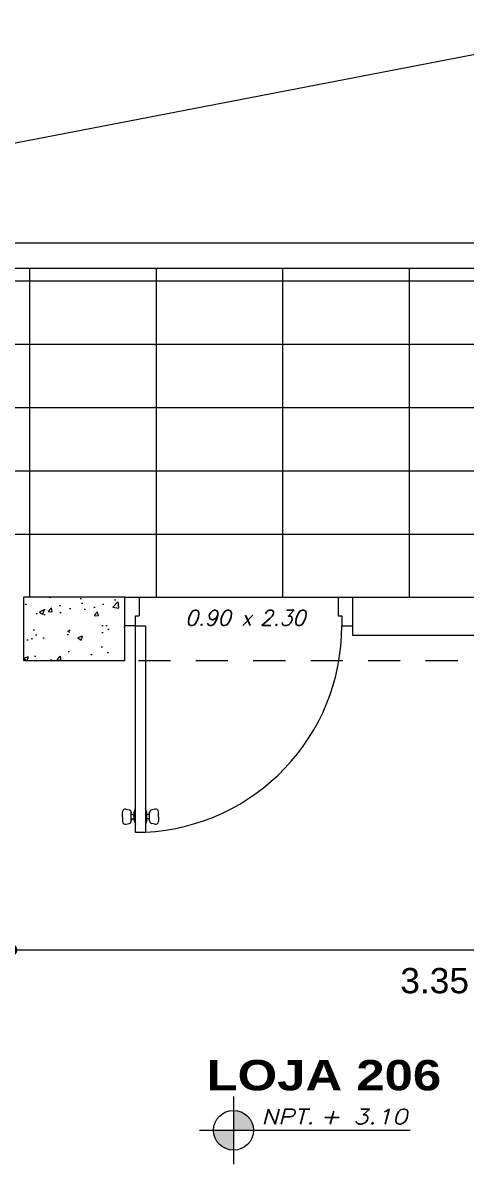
# Model space of a CAD drawing. Header units: millimetres. Extents: x 2178 to 2304, y 1220 to 1359.
# Drawn here: x 2196.041 to 2197.794, y 1285.783 to 1290.29 of the extents above; entities that cross this region are included whole.
import ezdxf
from ezdxf.enums import TextEntityAlignment as Align

# ---------------------------------------------------------------- set-up
doc = ezdxf.new("R2010")
doc.units = ezdxf.units.MM
doc.linetypes.add('HIDDEN', pattern=[9.524999999999999, 6.35, -3.175])
doc.layers.get('0').update_dxf_attribs({"lineweight": 0})
for name, color, linetype, lineweight in [('carpinteria', 12, 'Continuous', 5), ('COTAS', 40, 'Continuous', 20), ('PLUMA 2', 94, 'Continuous', 15), ('PLUMA 7', 10, 'Continuous', 0), ('PROY', 13, 'HIDDEN', 13), ('TEXTO', 5, 'Continuous', 18), ('TEXTOS', 42, 'Continuous', 13)]:
    doc.layers.add(name, color=color, linetype=linetype, lineweight=lineweight)
doc.layers.add('pisos....', color=7, linetype='Continuous', lineweight=5, true_color=0x7c7f7e)
doc.styles.add('ARIAL', font='arial.ttf')
doc.styles.add('ARIAL-N', font='arialbd.ttf')
doc.styles.add('SIMPLEX', font='simplex.shx', dxfattribs={"width": 1.2, "oblique": 15})
doc.dimstyles.new('RPM 50', dxfattribs={"dimtxt": 0.1, "dimasz": 0.05, "dimexe": 0.08849999999999973, "dimexo": 0.1535, "dimgap": 0.07099999999999997, "dimtad": 2, "dimtih": 1, "dimtoh": 1, "dimzin": 4, "dimdsep": 46, "dimtxsty": 'ARIAL', "dimblk": 'DOT', "dimcen": 0.4, "dimdle": 0.25, "dimclrd": 8, "dimclre": 8, "dimclrt": 9, "dimadec": 0, "dimazin": 0, "dimtfac": 1, "dimtix": 1, "dimtmove": 0, "dimatfit": 3, "dimldrblk": 'DOT', "dimfxl": 0.5, "dimfxlon": 1, "dimlwd": 0, "dimlwe": 0, "dimarcsym": 0})

# ---------------------------------------------------------------- blocks, each defined once
blk = doc.blocks.new('N')
at = {"linetype": 'Continuous'}
h = blk.add_hatch(color=256, dxfattribs=at)
h.paths.add_polyline_path([(0, 0.1000000000000085), (0, 0), (0.1000000000000014, 0, 0.4142135623730981)])
h.paths.add_polyline_path([(-0.1000000000000014, 0, 0.4142135623730981), (0, -0.1000000000000085), (0, 0)])
for points in [[(0, 0.1700000000000017), (0, -0.1700000000000017)], [(-0.1700000000000017, 0), (0.8870854846603891, 0)]]:
    blk.add_lwpolyline(points)
blk.add_circle((0, 0), 0.1)
at = {"color": 64, "style": 'SIMPLEX', "oblique": 15, "width": 1.2}
blk.add_text('NPT.', height=0.075, dxfattribs=at).set_placement((0.1397908554024241, 0.03140925992012455))
at = {"color": 64, "style": 'SIMPLEX', "oblique": 15, "width": 1.062312430358449}
blk.add_attdef('NIV', text='', height=0.075, dxfattribs=at).set_placement((0.434891932751043, 0.03140925992012455), (0.8749927967566862, 0.03140925992012455), align=Align.FIT)
blk = doc.blocks.new('puerta de 0.80')
for p, q in [((0, 0.7578726278069325), (0, 0.8078726278070008)), ((0, 0.05787262780700075), (0, 0.8078726278070008)), ((0.1000000000000227, 0.770372627806978), (0.1000000000000227, 0.8078726278070008)), ((0.06500000000005457, 0.7578726278069325), (0.06500000000005457, 0.770372627806978)), ((0.06500000000005457, 0.770372627806978), (0.1000000000000227, 0.770372627806978)), ((0, 0.7578726278069325), (0.06500000000005457, 0.7578726278069325)), ((0.7699992280930701, 0.1257452267906274), (0.753031481821381, 0.1257452267906274)), ((0.7699992280930701, 0.1257452267906274), (0.7869669743646455, 0.1257452267906274)), ((0.1000000000000227, 0.08037262780703713), (0.8250000000000455, 0.08037262780703713)), ((0.1000000000000227, 0.04537262780695528), (0.1000000000000227, 0.08037262780703713)), ((0.743372223558481, 0.1131570363396577), (0.7462233707656196, 0.1025164101029077)), ((0.7820575276252839, 0.09510460055400927), (0.7558826290285197, 0.09510460055400927)), ((0.7558826290285197, 0.09510460055400927), (0.7579409285608563, 0.09510460055400927)), ((0.7820575276252839, 0.08545825626470105), (0.7558826290285197, 0.08545825626470105)), ((0.762940928560738, 0.09010460055401381), (0.762940928560738, 0.08545825626470105)), ((0.7770575276252885, 0.09010460055401381), (0.7770575276252885, 0.08545825626470105)), ((0.7841158271576205, 0.09510460055400927), (0.7820575276252839, 0.09510460055400927)), ((0.7966262326275455, 0.1131570363396577), (0.7937750854204069, 0.1025164101029077)), ((0.8250000000000455, 0.08037262780703713), (0.8250000000000455, 0.04537262780695528)), ((0, 0.007872627806932542), (0, 0.05787262780700075)), ((0, 0.05787262780700075), (0.06500000000005457, 0.05787262780700075)), ((0.06500000000005457, 0.04537262780695528), (0.06500000000005457, 0.05787262780700075)), ((0.1000000000000227, 0.04537262780695528), (0.06500000000005457, 0.04537262780695528)), ((0.8250000000000455, 0.04537262780695528), (0.1000000000000227, 0.04537262780695528)), ((0.1000000000000227, 0.04537262780695528), (0.1000000000000227, 0.007872627806932542)), ((0.7820575276252839, 0.04028699934929136), (0.7558826290285197, 0.04028699934929136)), ((0.762940928560738, 0.0356406550599786), (0.762940928560738, 0.04028699934929136)), ((0.8250000000000455, 0.04537262780695528), (0.7720000000000482, 0.04537262780695528)), ((0.7770575276252885, 0.0356406550599786), (0.7770575276252885, 0.04028699934929136)), ((0.743372223558481, 0.01258821927433473), (0.7462233707656196, 0.02322884551108473)), ((0.7699992280930701, 2.882325134123676e-08), (0.753031481821381, 2.882325134123676e-08)), ((0.7820575276252839, 0.03064065505998315), (0.7558826290285197, 0.03064065505998315)), ((0.7558826290285197, 0.03064065505998315), (0.7579409285608563, 0.03064065505998315)), ((0.7699992280930701, 2.882325134123676e-08), (0.7869669743646455, 2.882325134123676e-08)), ((0.7841158271576205, 0.03064065505998315), (0.7820575276252839, 0.03064065505998315)), ((0.7966262326275455, 0.01258821927433473), (0.7937750854204069, 0.02322884551108473))]:
    blk.add_line(p, q)
at = {"linetype": 'Continuous', "lineweight": 0}
for p, q in [((0.7558826290285197, 0.08545825626470105), (0.7419099796773025, 0.08037262780692345)), ((0.7820575276252839, 0.08545825626470105), (0.796030176976501, 0.08037262780692345)), ((0.7558826290285197, 0.04028699934929136), (0.7419099796773025, 0.04537262780695528)), ((0.7820575276252839, 0.04028699934929136), (0.796030176976501, 0.04537262780695528))]:
    blk.add_line(p, q, dxfattribs=at)
for centre, radius, start, end in [((0.1000000000000227, 0.04537262780695528), 0.725, 2.767078666097358, 90), ((0.753031481821381, 0.1157452267906365), 0.01, 90, 195.0000000000087), ((0.7869669743646455, 0.1157452267906365), 0.01, 344.9999999999912, 90), ((0.7558826290285197, 0.1051046005540002), 0.01, 195.0000000001698, 270), ((0.7579409285607426, 0.09010460055401381), 0.005, 0, 90), ((0.7820575276252839, 0.09010460055401381), 0.005, 90, 180), ((0.7841158271575068, 0.1051046005540002), 0.01, 270, 344.9999999998302), ((0.753031481821381, 0.01000002882324225), 0.01, 164.9999999999913, 270), ((0.7558826290285197, 0.02064065505999224), 0.01, 90, 164.9999999998302), ((0.7579409285607426, 0.0356406550599786), 0.005, 270, 0), ((0.7820575276252839, 0.0356406550599786), 0.005, 180, 270), ((0.7841158271575068, 0.02064065505999224), 0.01, 15.00000000016984, 90), ((0.7869669743646455, 0.01000002882324225), 0.01, 270, 15.00000000000872)]:
    blk.add_arc(centre, radius, start, end)
blk = doc.blocks.new('P')
at = {"style": 'SIMPLEX', "oblique": 15}
blk.add_text('x', height=0.06, dxfattribs=at).set_placement((-0.01697368369676155, 0.0255492955629677))
blk.add_attdef('L', text='', height=0.06, dxfattribs=at).set_placement((-0.057659880294743, 0.02554929556297481), align=Align.RIGHT)
blk.add_attdef('H', (0.05806964743619147, 0.02554929556297481), '', height=0.06, dxfattribs=at)
blk = doc.blocks.new('_DOT')
at = {"color": 0, "linetype": 'ByBlock'}
blk.add_line((-0.5, 0), (-1, 0), dxfattribs=at)
at = {"color": 0, "linetype": 'ByBlock', "const_width": 0.5}
blk.add_lwpolyline([(-0.25, 0, 1), (0.25, 0, 1)], format="xyb", close=True, dxfattribs=at)
blk = doc.blocks.new('*D1273')
at = {"color": 8, "lineweight": 0, "transparency": 16777216}
for p, q in [((2195.994248934216, 1287.129013211598), (2195.994248934216, 1286.540513211598)), ((2195.844248934216, 1286.629013211598), (2195.844248934216, 1286.717513211598)), ((2195.794248934216, 1286.629013211598), (2195.744248934216, 1286.629013211598)), ((2195.844248934216, 1286.629013211598), (2195.994248934216, 1286.629013211598)), ((2196.044248934216, 1286.629013211598), (2196.094248934216, 1286.629013211598))]:
    blk.add_line(p, q, dxfattribs=at)
at = {"layer": 'Defpoints', "color": 0, "transparency": 16777216}
for p in [(2195.994248934216, 1287.621513211598), (2195.844248934216, 1286.620980102066), (2195.994248934216, 1286.629013211598)]:
    blk.add_point(p, dxfattribs=at)
at = {"color": 8, "lineweight": 0, "transparency": 16777216, "xscale": 0.05, "yscale": 0.05, "zscale": 0.05}
blk.add_blockref('_DOT', (2195.844248934216, 1286.629013211598), dxfattribs=at)
at = {"color": 8, "lineweight": 0, "transparency": 16777216, "xscale": 0.05, "yscale": 0.05, "zscale": 0.05, "rotation": 180}
blk.add_blockref('_DOT', (2195.994248934216, 1286.629013211598), dxfattribs=at)
at = {"color": 9, "transparency": 16777216, "insert": (2195.919248934216, 1286.75107051037), "char_height": 0.1, "attachment_point": 5, "style": 'ARIAL'}
blk.add_mtext('.15', dxfattribs=at)
blk = doc.blocks.new('*D1274')
at = {"color": 8, "lineweight": 0, "transparency": 16777216}
for p, q in [((2195.994248934216, 1287.129013211598), (2195.994248934216, 1286.540513211598)), ((2199.344248934216, 1286.629013211598), (2199.344248934216, 1286.717513211598)), ((2196.044248934216, 1286.629013211598), (2199.294248934216, 1286.629013211598))]:
    blk.add_line(p, q, dxfattribs=at)
at = {"layer": 'Defpoints', "color": 0, "transparency": 16777216}
for p in [(2195.994248934216, 1287.621513211598), (2199.344248934216, 1286.629013211598), (2199.344248934216, 1286.629013211598)]:
    blk.add_point(p, dxfattribs=at)
at = {"color": 8, "lineweight": 0, "transparency": 16777216, "xscale": 0.05, "yscale": 0.05, "zscale": 0.05, "rotation": 180}
blk.add_blockref('_DOT', (2195.994248934216, 1286.629013211598), dxfattribs=at)
at = {"color": 8, "lineweight": 0, "transparency": 16777216, "xscale": 0.05, "yscale": 0.05, "zscale": 0.05}
blk.add_blockref('_DOT', (2199.344248934216, 1286.629013211598), dxfattribs=at)
at = {"color": 9, "transparency": 16777216, "insert": (2197.669248934216, 1286.506921806414), "char_height": 0.1, "attachment_point": 5, "style": 'ARIAL'}
blk.add_mtext('3.35', dxfattribs=at)

msp = doc.modelspace()

# ---------------------------------------------------------------- hatches: boundary and pattern name
h = msp.add_hatch()
h.set_pattern_fill('AR-CONC', color=256, scale=0.001)
h.set_pattern_definition([(49.99999999999999, (1027.011031399713, -482.9046719146418), (0.182184668996004, -0.01593908553890309), [0.01905, -0.20955]), (355, (1027.011031399713, -482.9046719146418), (-0.03524342142496934, 0.1910568452390352), [0.01524, -0.16764058417]), (100.4514447, (1027.026213406713, -482.9060001681419), (0.1469412470903533, 0.1751177519121951), [0.01619000879999998, -0.1780902445999998]), (46.18420000000001, (1027.011031399713, -482.8538719146418), (0.2710790408921299, -0.04204232793272715), [0.028575, -0.314325]), (96.63555760999992, (1027.033621299713, -482.8573754146419), (0.237404134051503, 0.2474261245977215), [0.02428502314, -0.26713560816]), (351.1841511700001, (1027.011031399713, -482.8538719146418), (0.237404134064977, 0.2474261245855326), [0.02285996707, -0.25145973192]), (21, (1027.036431399713, -482.8665719146418), (0.1516143912691325, -0.1022651981870876), [0.01905, -0.20955]), (326.0000000000001, (1027.036431399713, -482.8665719146418), (0.06180202834764707, 0.1841879661223193), [0.01524, -0.16764]), (71.45144499999999, (1027.049065932313, -482.8750940145417), (0.2134164192787162, 0.08192276888590524), [0.0161900088, -0.1780899376]), (37.50000000000001, (1027.011031399713, -482.9046719146418), (0.003088603250591816, 0.0845550388731531), [0, -0.165608, 0, -0.17018, 0, -0.168275]), (7.499999999999999, (1027.011031399713, -482.9046719146418), (0.06681966251030574, 0.1001805748181195), [0, -0.09702799999999999, 0, -0.161798, 0, -0.06413500000000001]), (327.5, (1026.954389399713, -482.9046719146418), (0.1355905951668714, -0.005728743992673458), [0, -0.0635, 0, -0.19812, 0, -0.26289]), (317.5, (1026.928989399713, -482.9046719146418), (0.148129181386018, 0.02542649103333302), [0, -0.08255, 0, -0.131572, 0, -0.18669])])
h.paths.add_polyline_path([(2196.044248934216, 1287.771513211598), (2196.444248934216, 1287.771513211598), (2196.444248934216, 1288.021513211598), (2196.044248934216, 1288.021513211598)])

# ---------------------------------------------------------------- linework, layer by layer
msp.add_lwpolyline([(2196.444248934216, 1288.021513211598), (2197.444248934216, 1288.021513211598)])
at = {"layer": 'pisos....'}
for points in [[(2193.960670290453, 1289.421513211598), (2209.419248934216, 1292.40009185536)], [(2196.069248934215, 1288.021513211609), (2196.069248934212, 1289.321513211598)], [(2196.569248934215, 1288.02151321161), (2196.569248934212, 1289.321513211598)], [(2197.069248934215, 1288.021513211612), (2197.069248934212, 1289.321513211598)], [(2197.569248934215, 1288.021513211613), (2197.569248934212, 1289.321513211598)], [(2190.47145672808, 1289.271513211598), (2213.269248934216, 1289.271513211598)], [(2190.494248934216, 1289.021513211598), (2213.269248934216, 1289.021513211598)], [(2190.744248934216, 1288.771513211598), (2213.269248934216, 1288.771513211598)], [(2191.494248934216, 1288.521513211598), (2213.269248934216, 1288.521513211598)], [(2191.744248934216, 1288.271513211598), (2213.269248934216, 1288.271513211598)]]:
    msp.add_lwpolyline(points, dxfattribs=at)
at = {"layer": 'PLUMA 2', "color": 40, "linetype": 'Continuous', "lineweight": 20, "flags": 128}
for points in [[(2193.960670290453, 1289.421513211598), (2211.227827577979, 1289.421513211598)], [(2193.919248934216, 1289.321513211598), (2211.269248934216, 1289.321513211598)]]:
    msp.add_lwpolyline(points, dxfattribs=at)
at = {"layer": 'PLUMA 7'}
msp.add_lwpolyline([(2196.044248934216, 1288.021513211598), (2196.044248934216, 1287.771513211598), (2196.444248934216, 1287.771513211598), (2196.444248934216, 1288.021513211598)], close=True, dxfattribs=at)
for points in [[(2197.344248934216, 1288.021513211598), (2197.344248934216, 1287.871513211598)], [(2197.344248934216, 1288.021513211598), (2197.844248934216, 1288.021513211598)], [(2197.344248934216, 1287.871513211598), (2197.844248934216, 1287.871513211598)]]:
    msp.add_lwpolyline(points, dxfattribs=at)
at = {"layer": 'PROY', "ltscale": 0.02, "flags": 128}
msp.add_lwpolyline([(2196.044248934216, 1287.771513211598), (2202.290839643879, 1287.771513211598)], dxfattribs=at)

# ---------------------------------------------------------------- block references
at = {"layer": 'carpinteria', "xscale": 1.125, "yscale": 1.125, "zscale": 1.125, "rotation": 270}
msp.add_blockref('puerta de 0.80', (2196.435392227933, 1288.021513211598), dxfattribs=at)
at = {"layer": 'COTAS'}
ref = msp.add_blockref('N', (2196.873997052592, 1285.916719276829), dxfattribs=dict(at, xscale=0.7870854846603947, yscale=0.7870854846603947, zscale=0.7870854846603947))
ref.add_attrib('NIV', '+ 3.10', dxfattribs={"layer": '0', "color": 64, "height": 0.05903141134952907, "style": 'SIMPLEX', "oblique": 15, "width": 1.173602304014455}).set_placement((2197.216294180256, 1285.941441049396), (2197.562691182101, 1285.941441049396), align=Align.FIT)
at = {"layer": 'TEXTOS'}
msp.add_blockref('P', (2196.920365057349, 1287.88482077014), dxfattribs=at).add_auto_attribs({'H': '2.30', 'L': '0.90'})

# ---------------------------------------------------------------- texts
at = {"layer": 'TEXTO', "style": 'ARIAL-N', "width": 1.2}
msp.add_text('LOJA 206', height=0.12, dxfattribs=at).set_placement((2197.23121538118, 1286.074370390569), align=Align.CENTER)

# ---------------------------------------------------------------- dimensions: what is measured, and where the dimension line sits
for base, p1, p2, picture, middle in [((2195.994248934216, 1286.629013211598), (2195.844248934216, 1286.620980102066), (2195.994248934216, 1287.621513211598), '*D1273', (2195.919248934216, 1286.75107051037)), ((2199.344248934216, 1286.629013211598), (2195.994248934216, 1287.621513211598), (2199.344248934216, 1286.629013211598), '*D1274', (2197.669248934216, 1286.506921806414))]:
    dim = msp.add_linear_dim(base=base, p1=p1, p2=p2, dimstyle='RPM 50', override={"dimtmove": 1})
    dim.commit()
    dim.dimension.update_dxf_attribs({"geometry": picture, "text_midpoint": middle})

doc.saveas('drawing.dxf')
